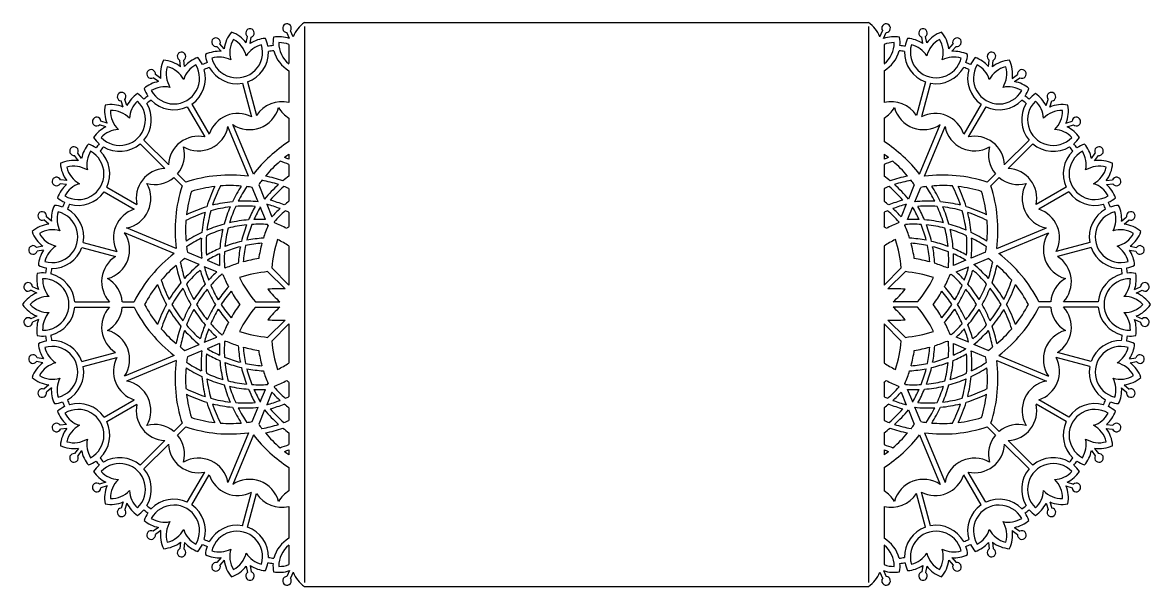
# Model space of a CAD drawing. Extents: x 41 to 331, y 42 to 187.
import ezdxf

# ---------------------------------------------------------------- set-up
doc = ezdxf.new("R2010")
doc.units = 0
doc.layers.get('0').update_dxf_attribs({"linetype": 'CONTINUOUS'})

msp = doc.modelspace()

# ---------------------------------------------------------------- linework, layer by layer
for p, q in [((113.1, 187.2), (258.1, 187.2)), ((113.1, 186.16), (113.1, 43.23)), ((258.1, 186.16), (258.1, 43.23)), ((98.13, 181.97), (98.41, 183.61)), ((99.12, 181.8), (99.4, 183.45)), ((109.22, 183.13), (108.53, 184.65)), ((110.14, 183.55), (109.45, 185.07)), ((261.05, 183.55), (261.74, 185.07)), ((261.97, 183.13), (262.66, 184.65)), ((272.07, 181.8), (271.79, 183.45)), ((273.06, 181.97), (272.78, 183.61)), ((91.64, 179.8), (90.58, 181.08)), ((92.42, 180.44), (91.36, 181.73)), ((109.1, 181.57), (109.1, 176.63)), ((262.1, 181.57), (262.1, 176.63)), ((278.77, 180.44), (279.83, 181.73)), ((279.55, 179.8), (280.61, 181.08)), ((81.23, 175.81), (81.07, 177.46)), ((82.23, 175.9), (82.08, 177.56)), ((288.96, 175.9), (289.11, 177.56)), ((289.96, 175.81), (290.12, 177.46)), ((109.1, 174.82), (109.1, 166.64)), ((262.1, 174.82), (262.1, 166.64)), ((75.52, 172.03), (74.17, 172.99)), ((76.11, 172.85), (74.75, 173.82)), ((97.15, 171.6), (99.46, 162.99)), ((98.45, 171.95), (100.76, 163.34)), ((272.74, 171.95), (270.43, 163.34)), ((274.04, 171.6), (271.73, 162.99)), ((295.08, 172.85), (296.44, 173.82)), ((295.67, 172.03), (297.02, 172.99)), ((66.5, 165.47), (65.92, 167.04)), ((67.44, 165.83), (66.86, 167.39)), ((82.96, 165.54), (87.42, 157.81)), ((84.13, 166.21), (88.59, 158.49)), ((287.06, 166.21), (282.6, 158.49)), ((288.23, 165.54), (283.77, 157.81)), ((303.75, 165.83), (304.33, 167.39)), ((304.69, 165.47), (305.27, 167.04)), ((109.1, 162.63), (109.1, 156.61)), ((262.1, 162.63), (262.1, 156.61)), ((61.97, 160.35), (60.4, 160.93)), ((62.32, 161.3), (60.76, 161.88)), ((98.7, 147.69), (93.41, 160.45)), ((99.95, 148.21), (94.66, 160.97)), ((271.24, 148.21), (276.53, 160.97)), ((272.49, 147.69), (277.78, 160.45)), ((308.87, 161.3), (310.43, 161.88)), ((309.22, 160.35), (310.79, 160.93)), ((71.79, 156.96), (78.09, 150.66)), ((299.4, 156.96), (293.1, 150.66)), ((70.83, 156.01), (77.14, 149.7)), ((300.36, 156.01), (294.05, 149.7)), ((54.94, 151.68), (53.98, 153.04)), ((55.77, 152.27), (54.8, 153.63)), ((109.1, 153.33), (109.1, 152.06)), ((262.1, 153.33), (262.1, 152.06)), ((315.42, 152.27), (316.39, 153.63)), ((316.25, 151.68), (317.21, 153.04)), ((80.45, 148.3), (82.59, 146.16)), ((109.1, 150.71), (109.1, 147.71)), ((262.1, 150.71), (262.1, 147.71)), ((290.74, 148.3), (288.6, 146.16)), ((51.89, 145.56), (50.23, 145.72)), ((51.99, 146.57), (50.33, 146.72)), ((79.49, 147.35), (81.64, 145.2)), ((101.31, 145.51), (102.84, 141.82)), ((269.88, 145.51), (268.36, 141.82)), ((291.7, 147.35), (289.55, 145.2)), ((319.2, 146.57), (320.86, 146.72)), ((319.3, 145.56), (320.96, 145.72)), ((61.58, 143.66), (69.3, 139.2)), ((62.26, 144.83), (69.98, 140.37)), ((101.17, 141.13), (99.64, 144.82)), ((109.1, 144.51), (109.1, 141.26)), ((262.1, 144.51), (262.1, 141.26)), ((270.02, 141.13), (271.55, 144.82)), ((308.93, 144.83), (301.21, 140.37)), ((309.61, 143.66), (301.89, 139.2)), ((103.06, 136.56), (101.73, 139.77)), ((103.4, 140.46), (104.73, 137.25)), ((267.79, 140.46), (266.46, 137.25)), ((268.13, 136.56), (269.46, 139.77)), ((47.35, 135.37), (46.07, 136.44)), ((48, 136.15), (46.71, 137.21)), ((109.1, 138.38), (109.1, 134.74)), ((262.1, 138.38), (262.1, 134.74)), ((323.19, 136.15), (324.48, 137.21)), ((323.84, 135.37), (325.12, 136.44)), ((80.1, 129.1), (67.34, 134.38)), ((103.71, 135.01), (103.6, 135.27)), ((105.26, 135.96), (105.37, 135.7)), ((265.93, 135.96), (265.82, 135.7)), ((267.48, 135.01), (267.59, 135.27)), ((291.09, 129.1), (303.85, 134.38)), ((56.19, 130.65), (64.81, 128.34)), ((79.58, 127.85), (66.82, 133.13)), ((291.61, 127.85), (304.37, 133.13)), ((315, 130.65), (306.39, 128.34)), ((45.82, 129.66), (44.18, 129.39)), ((45.99, 128.67), (44.35, 128.39)), ((55.84, 129.34), (64.46, 127.03)), ((82.97, 128.15), (86.66, 126.62)), ((109.1, 129.75), (109.1, 119.65)), ((262.1, 129.75), (262.1, 119.65)), ((288.22, 128.15), (284.53, 126.62)), ((315.35, 129.34), (306.74, 127.03)), ((325.2, 128.67), (326.84, 128.39)), ((325.37, 129.66), (327.01, 129.39)), ((85.97, 124.96), (82.28, 126.49)), ((88.02, 126.06), (91.23, 124.73)), ((283.17, 126.06), (279.96, 124.73)), ((285.22, 124.96), (288.91, 126.49)), ((90.54, 123.07), (87.33, 124.39)), ((92.09, 122.42), (91.83, 122.53)), ((92.52, 124.2), (92.78, 124.09)), ((103.7, 123.14), (108.15, 118.69)), ((104.65, 124.1), (109.1, 119.65)), ((266.54, 124.1), (262.1, 119.65)), ((267.49, 123.14), (263.04, 118.69)), ((278.67, 124.2), (278.41, 124.09)), ((279.1, 122.42), (279.36, 122.53)), ((280.65, 123.07), (283.86, 124.39)), ((44.66, 118.57), (43.15, 119.27)), ((326.53, 118.57), (328.04, 119.27)), ((44.24, 117.65), (42.73, 118.35)), ((326.95, 117.65), (328.46, 118.35)), ((54, 115.37), (62.92, 115.37)), ((54, 114.02), (62.92, 114.02)), ((66.25, 115.37), (69.28, 115.37)), ((66.25, 114.02), (69.28, 114.02)), ((100.48, 115.37), (106.78, 115.37)), ((100.48, 114.02), (106.78, 114.02)), ((270.71, 115.37), (264.41, 115.37)), ((270.71, 114.02), (264.41, 114.02)), ((304.94, 115.37), (301.91, 115.37)), ((304.94, 114.02), (301.91, 114.02)), ((317.19, 115.37), (308.27, 115.37)), ((317.19, 114.02), (308.27, 114.02)), ((44.24, 111.74), (42.73, 111.05)), ((44.66, 110.83), (43.15, 110.13)), ((103.7, 106.26), (108.15, 110.71)), ((267.49, 106.26), (263.04, 110.71)), ((326.53, 110.83), (328.04, 110.13)), ((326.95, 111.74), (328.46, 111.05)), ((104.65, 105.3), (109.1, 109.74)), ((109.1, 109.74), (109.1, 99.65)), ((262.1, 109.74), (262.1, 99.65)), ((266.54, 105.3), (262.1, 109.74)), ((82.28, 102.91), (85.97, 104.44)), ((87.33, 105), (90.54, 106.33)), ((91.23, 104.67), (88.02, 103.34)), ((91.83, 106.87), (92.09, 106.97)), ((92.78, 105.31), (92.52, 105.2)), ((278.41, 105.31), (278.67, 105.2)), ((279.36, 106.87), (279.1, 106.97)), ((279.96, 104.67), (283.17, 103.34)), ((283.86, 105), (280.65, 106.33)), ((288.91, 102.91), (285.22, 104.44)), ((55.84, 100.06), (64.46, 102.37)), ((79.58, 101.55), (66.82, 96.26)), ((86.66, 102.77), (82.97, 101.25)), ((284.53, 102.77), (288.22, 101.25)), ((291.61, 101.55), (304.37, 96.26)), ((315.35, 100.06), (306.74, 102.37)), ((45.82, 99.73), (44.18, 100.01)), ((45.99, 100.73), (44.35, 101.01)), ((56.19, 98.75), (64.81, 101.06)), ((80.1, 100.3), (67.34, 95.01)), ((291.09, 100.3), (303.85, 95.01)), ((315, 98.75), (306.39, 101.06)), ((325.2, 100.73), (326.84, 101.01)), ((325.37, 99.73), (327.01, 100.01)), ((47.35, 94.02), (46.07, 92.96)), ((48, 93.25), (46.71, 92.18)), ((101.73, 89.63), (103.06, 92.83)), ((103.6, 94.12), (103.71, 94.39)), ((105.37, 93.7), (105.26, 93.43)), ((109.1, 94.66), (109.1, 91.02)), ((262.1, 94.66), (262.1, 91.02)), ((265.82, 93.7), (265.93, 93.43)), ((267.59, 94.12), (267.48, 94.39)), ((269.46, 89.63), (268.13, 92.83)), ((323.19, 93.25), (324.48, 92.18)), ((323.84, 94.02), (325.12, 92.96)), ((61.58, 85.74), (69.3, 90.2)), ((104.73, 92.14), (103.4, 88.94)), ((266.46, 92.14), (267.79, 88.94)), ((309.61, 85.74), (301.89, 90.2)), ((62.26, 84.57), (69.98, 89.03)), ((99.64, 84.58), (101.17, 88.26)), ((102.84, 87.57), (101.31, 83.89)), ((109.1, 88.13), (109.1, 84.89)), ((262.1, 88.13), (262.1, 84.89)), ((268.36, 87.57), (269.88, 83.89)), ((271.55, 84.58), (270.02, 88.26)), ((308.93, 84.57), (301.21, 89.03)), ((79.49, 82.05), (81.64, 84.2)), ((291.7, 82.05), (289.55, 84.2)), ((51.89, 83.84), (50.23, 83.68)), ((51.99, 82.83), (50.33, 82.67)), ((80.45, 81.09), (82.59, 83.24)), ((98.7, 81.71), (93.41, 68.94)), ((109.1, 81.69), (109.1, 78.69)), ((262.1, 81.69), (262.1, 78.69)), ((272.49, 81.71), (277.78, 68.94)), ((290.74, 81.09), (288.6, 83.24)), ((319.2, 82.83), (320.86, 82.67)), ((319.3, 83.84), (320.96, 83.68)), ((70.83, 73.39), (77.14, 79.7)), ((71.79, 72.43), (78.09, 78.74)), ((99.95, 81.19), (94.66, 68.43)), ((271.24, 81.19), (276.53, 68.43)), ((299.4, 72.43), (293.1, 78.74)), ((300.36, 73.39), (294.05, 79.7)), ((54.94, 77.71), (53.98, 76.35)), ((55.77, 77.13), (54.8, 75.77)), ((109.1, 77.34), (109.1, 76.06)), ((262.1, 77.34), (262.1, 76.06)), ((315.42, 77.13), (316.39, 75.77)), ((316.25, 77.71), (317.21, 76.35)), ((109.1, 72.79), (109.1, 66.77)), ((262.1, 72.79), (262.1, 66.77)), ((82.96, 63.86), (87.42, 71.58)), ((84.13, 63.18), (88.59, 70.91)), ((287.06, 63.18), (282.6, 70.91)), ((288.23, 63.86), (283.77, 71.58)), ((61.97, 69.05), (60.4, 68.47)), ((62.32, 68.1), (60.76, 67.52)), ((308.87, 68.1), (310.43, 67.52)), ((309.22, 69.05), (310.79, 68.47)), ((66.5, 63.92), (65.92, 62.36)), ((97.15, 57.79), (99.46, 66.41)), ((98.45, 57.44), (100.76, 66.06)), ((272.74, 57.44), (270.43, 66.06)), ((274.04, 57.79), (271.73, 66.41)), ((304.69, 63.92), (305.27, 62.36)), ((67.44, 63.57), (66.86, 62.01)), ((109.1, 62.76), (109.1, 54.58)), ((262.1, 62.76), (262.1, 54.58)), ((303.75, 63.57), (304.33, 62.01)), ((75.52, 57.37), (74.17, 56.4)), ((76.11, 56.55), (74.75, 55.58)), ((295.08, 56.55), (296.44, 55.58)), ((295.67, 57.37), (297.02, 56.4)), ((81.23, 53.59), (81.07, 51.93)), ((82.23, 53.5), (82.08, 51.84)), ((109.1, 52.77), (109.1, 47.83)), ((262.1, 52.77), (262.1, 47.83)), ((288.96, 53.5), (289.11, 51.84)), ((289.96, 53.59), (290.12, 51.93)), ((91.64, 49.6), (90.58, 48.32)), ((279.55, 49.6), (280.61, 48.32)), ((92.42, 48.96), (91.36, 47.67)), ((98.13, 47.43), (98.41, 45.78)), ((99.12, 47.59), (99.4, 45.95)), ((272.07, 47.59), (271.79, 45.95)), ((273.06, 47.43), (272.78, 45.78)), ((278.77, 48.96), (279.83, 47.67)), ((109.22, 46.26), (108.53, 44.75)), ((110.14, 45.84), (109.45, 44.33)), ((261.05, 45.84), (261.74, 44.33)), ((261.97, 46.26), (262.66, 44.75)), ((113.1, 42.2), (258.1, 42.2))]:
    msp.add_line(p, q)
for centre, radius, start, end in [((99.07, 184.5), 1.11, 287.4133, 233.3296), ((108.58, 185.76), 1.11, 321.6704, 267.5867), ((117.66, 180.48), 8.12, 124.1796, 157.7733), ((253.53, 180.48), 8.12, 22.2267, 55.8204), ((262.62, 185.76), 1.11, 272.4133, 218.3296), ((272.12, 184.5), 1.11, 306.6704, 252.5867), ((90.34, 182.16), 1.11, 336.6704, 282.5867), ((100.48, 179.42), 8.12, 139.1796, 172.7733), ((100.48, 179.42), 6.61, 148.6749, 196.1212), ((91.66, 177.06), 8.12, 37.2267, 70.8204), ((91.66, 177.06), 6.61, 13.8789, 61.325), ((103.61, 175.03), 8.12, 94.1796, 123.5162), ((95.71, 179.59), 8.12, 10.6508, 25.8204), ((113.1, 181.88), 8.12, 169.1796, 184.3492), ((106.64, 175.43), 8.12, 71.4838, 100.8204), ((264.55, 175.43), 8.12, 79.1796, 108.5162), ((258.1, 181.88), 8.12, 355.6508, 10.8204), ((275.48, 179.59), 8.12, 154.1796, 169.3492), ((267.58, 175.03), 8.12, 56.4838, 85.8204), ((279.53, 177.06), 8.12, 109.1796, 142.7733), ((279.53, 177.06), 6.61, 118.675, 166.1211), ((270.71, 179.42), 6.61, 343.8788, 31.3251), ((270.71, 179.42), 8.12, 7.2267, 40.8204), ((280.85, 182.16), 1.11, 257.4133, 203.3296), ((91.14, 171.69), 8.12, 86.4838, 115.8204), ((95.71, 179.59), 6.61, 193.675, 16.325), ((103.61, 175.03), 6.61, 103.6749, 146.864), ((113.1, 114.7), 67.06, 96.9344, 98.0656), ((113.1, 114.7), 65.71, 96.8892, 98.1108), ((113.1, 181.88), 8.12, 193.9072, 240.4865), ((106.64, 175.43), 6.61, 68.2193, 91.3251), ((113.1, 181.88), 6.61, 178.675, 232.7314), ((264.55, 175.43), 6.61, 88.6749, 111.7807), ((258.1, 181.88), 6.61, 307.2686, 1.325), ((258.1, 181.88), 8.12, 299.5135, 346.0928), ((258.1, 114.7), 65.71, 81.8892, 83.1108), ((258.1, 114.7), 67.06, 81.9344, 83.0656), ((275.48, 179.59), 6.61, 163.675, 346.325), ((267.58, 175.03), 6.61, 33.136, 76.3251), ((280.05, 171.69), 8.12, 64.1796, 93.5162), ((84.15, 173.95), 8.12, 154.1796, 187.7733), ((76.25, 169.39), 8.12, 52.2267, 85.8204), ((81.48, 178.5), 1.11, 302.4133, 248.3296), ((88.31, 170.52), 8.12, 109.1796, 138.5162), ((79.5, 172.88), 8.12, 25.6508, 40.8204), ((113.1, 114.7), 67.06, 111.9344, 113.0656), ((95.71, 179.59), 8.12, 184.1796, 199.3492), ((91.14, 171.69), 6.61, 63.1359, 106.3251), ((95.71, 179.59), 8.12, 289.7754, 1.0928), ((275.48, 179.59), 8.12, 178.9072, 250.2246), ((280.05, 171.69), 6.61, 73.6749, 116.8641), ((275.48, 179.59), 8.12, 340.6508, 355.8204), ((258.1, 114.7), 67.06, 66.9344, 68.0656), ((291.69, 172.88), 8.12, 139.1796, 154.3492), ((282.88, 170.52), 8.12, 41.4838, 70.8204), ((289.71, 178.5), 1.11, 291.6704, 237.5867), ((294.94, 169.39), 8.12, 94.1796, 127.7733), ((287.04, 173.95), 8.12, 352.2267, 25.8204), ((73.65, 173.98), 1.11, 351.6704, 297.5867), ((79.5, 172.88), 6.61, 208.675, 31.325), ((84.15, 173.95), 6.61, 163.6749, 211.1212), ((76.25, 169.39), 6.61, 28.8789, 76.325), ((88.31, 170.52), 6.61, 118.6749, 161.864), ((79.5, 172.88), 8.12, 304.7754, 16.0928), ((113.1, 114.7), 65.71, 111.8892, 113.1108), ((95.71, 179.59), 8.12, 208.9072, 280.2246), ((275.48, 179.59), 8.12, 259.7754, 331.0928), ((258.1, 114.7), 65.71, 66.8892, 68.1108), ((291.69, 172.88), 8.12, 163.9072, 235.2246), ((291.69, 172.88), 6.61, 148.675, 331.325), ((282.88, 170.52), 6.61, 18.136, 61.3251), ((294.94, 169.39), 6.61, 103.675, 151.1211), ((287.04, 173.95), 6.61, 328.8788, 16.3251), ((297.54, 173.98), 1.11, 242.4133, 188.3296), ((77.14, 164.07), 8.12, 101.4838, 130.8204), ((294.05, 164.07), 8.12, 49.1796, 78.5162), ((66.05, 168.14), 1.11, 317.4133, 263.3296), ((74.71, 162.21), 8.12, 124.1796, 153.5162), ((65.59, 162.21), 8.12, 40.6508, 55.8204), ((113.1, 114.7), 67.06, 126.9344, 128.0656), ((79.5, 172.88), 8.12, 199.1796, 214.3492), ((77.14, 164.07), 6.61, 78.1359, 121.3251), ((294.05, 164.07), 6.61, 58.6749, 101.8641), ((291.69, 172.88), 8.12, 325.6508, 340.8204), ((258.1, 114.7), 67.06, 51.9344, 53.0656), ((305.6, 162.21), 8.12, 124.1796, 139.3492), ((296.48, 162.21), 8.12, 26.4838, 55.8204), ((305.14, 168.14), 1.11, 276.6704, 222.5867), ((65.59, 162.21), 6.61, 223.675, 46.325), ((69.81, 164.44), 8.12, 169.1796, 202.7733), ((63.35, 157.99), 8.12, 67.2267, 100.8204), ((74.71, 162.21), 6.61, 133.6749, 176.864), ((65.59, 162.21), 8.12, 319.7754, 31.0928), ((113.1, 114.7), 65.71, 126.8892, 128.1108), ((79.5, 172.88), 8.12, 223.9072, 295.2246), ((98.97, 167.4), 7.74, 236.1428, 344.3986), ((107.24, 159.14), 7.72, 76.1329, 147.0737), ((113.1, 169.26), 7.74, 210.6014, 238.8943), ((263.95, 159.14), 7.72, 32.9263, 103.8671), ((258.1, 169.26), 7.74, 301.1057, 329.3986), ((272.22, 167.4), 7.74, 195.6014, 303.8572), ((291.69, 172.88), 8.12, 244.7754, 316.0928), ((305.6, 162.21), 8.12, 148.9072, 220.2246), ((258.1, 114.7), 65.71, 51.8892, 53.1108), ((305.6, 162.21), 6.61, 133.675, 316.325), ((296.48, 162.21), 6.61, 3.136, 46.3251), ((307.84, 157.99), 8.12, 79.1796, 112.7733), ((301.39, 164.44), 8.12, 337.2267, 10.8204), ((59.65, 161.75), 1.11, 6.6704, 312.5867), ((69.81, 164.44), 6.61, 178.6749, 226.1212), ((63.35, 157.99), 6.61, 43.8789, 91.325), ((95.94, 156.11), 7.72, 62.9263, 162.0737), ((275.25, 156.11), 7.72, 17.9263, 117.0737), ((307.84, 157.99), 6.61, 88.675, 136.1211), ((301.39, 164.44), 6.61, 313.8788, 1.3251), ((311.54, 161.75), 1.11, 227.4133, 173.3296), ((65.59, 153.08), 8.12, 116.4838, 145.8204), ((65.59, 153.08), 6.61, 93.1359, 136.3251), ((85.81, 161.95), 7.74, 240.6014, 348.8572), ((285.38, 161.95), 7.74, 191.1428, 299.3986), ((305.6, 153.08), 6.61, 43.6749, 86.8641), ((305.6, 153.08), 8.12, 34.1796, 63.5162), ((65.59, 162.21), 8.12, 214.1796, 229.3492), ((85.81, 150.26), 7.72, 77.9263, 177.0737), ((128.98, 125.76), 36.7, 122.8085, 142.2926), ((242.21, 125.76), 36.7, 37.7074, 57.1915), ((285.38, 150.26), 7.72, 2.9263, 102.0737), ((305.6, 162.21), 8.12, 310.6508, 325.8204), ((54.91, 148.29), 6.61, 238.675, 61.325), ((53.82, 154.14), 1.11, 332.4133, 278.3296), ((63.72, 150.65), 8.12, 139.1796, 168.5162), ((63.72, 150.65), 6.61, 148.6749, 191.864), ((54.91, 148.29), 8.12, 55.6508, 70.8204), ((113.1, 114.7), 67.06, 141.9344, 143.0656), ((113.1, 114.7), 65.71, 141.8892, 143.1108), ((54.91, 148.29), 8.12, 334.7754, 46.0928), ((65.59, 162.21), 8.12, 238.9072, 310.2246), ((74.51, 153.28), 7.74, 320.0085, 14.3986), ((296.68, 153.28), 7.74, 165.6014, 219.9915), ((305.6, 162.21), 8.12, 229.7754, 301.0928), ((316.28, 148.29), 8.12, 133.9072, 205.2246), ((316.28, 148.29), 6.61, 118.675, 301.325), ((258.1, 114.7), 65.71, 36.8892, 38.1108), ((258.1, 114.7), 67.06, 36.9344, 38.0656), ((316.28, 148.29), 8.12, 109.1796, 124.3492), ((307.47, 150.65), 6.61, 348.136, 31.3251), ((307.47, 150.65), 8.12, 11.4838, 40.8204), ((317.37, 154.14), 1.11, 261.6704, 207.5867), ((53.84, 143.64), 8.12, 82.2267, 115.8204), ((58.41, 151.54), 8.12, 184.1796, 217.7733), ((128.98, 125.76), 33.99, 130.7189, 139.7274), ((96.69, 119.74), 33.36, 68.177, 72.3592), ((128.98, 125.76), 33.99, 125.7982, 128.2047), ((96.69, 119.74), 34.62, 69.0107, 71.0185), ((242.21, 125.76), 33.99, 51.7953, 54.2018), ((274.5, 119.74), 34.62, 108.9815, 110.9893), ((274.5, 119.74), 33.36, 107.6408, 111.823), ((242.21, 125.76), 33.99, 40.2726, 49.2811), ((317.35, 143.64), 8.12, 64.1796, 97.7733), ((312.78, 151.54), 8.12, 322.2267, 355.8204), ((53.84, 143.64), 6.61, 58.8789, 106.325), ((58.41, 151.54), 6.61, 193.6749, 241.1212), ((77.53, 141.99), 7.72, 92.9263, 192.0737), ((94.04, 111.29), 36.7, 82.7074, 108.1761), ((277.15, 111.29), 36.7, 71.8239, 97.2926), ((293.66, 141.99), 7.72, 347.9263, 87.0737), ((317.35, 143.64), 6.61, 73.675, 121.1211), ((312.78, 151.54), 6.61, 298.8788, 346.3251), ((49.3, 146.31), 1.11, 21.6704, 327.5867), ((57.27, 139.48), 8.12, 131.4838, 160.8204), ((57.27, 139.48), 6.61, 108.1359, 151.3251), ((65.84, 141.98), 7.74, 281.1428, 29.3986), ((74.51, 153.28), 7.74, 255.6014, 309.9915), ((116.5, 133.75), 36.7, 161.8239, 187.2926), ((94.04, 111.29), 33.99, 96.7953, 107.1435), ((121.13, 129.86), 34.62, 153.9815, 163.2762), ((121.13, 129.86), 33.36, 152.6408, 161.9008), ((94.04, 111.29), 33.99, 85.2726, 94.2811), ((125.82, 126.22), 34.62, 146.8258, 154.5148), ((125.82, 126.22), 33.36, 145.7042, 153.2628), ((94.04, 111.29), 33.99, 80.5111, 82.8681), ((128.98, 125.76), 33.99, 142.1319, 144.4889), ((95.95, 113.85), 33.36, 71.7372, 79.2958), ((129.5, 119.74), 34.62, 131.8386, 140.3592), ((95.95, 113.85), 34.62, 70.4852, 78.1742), ((129.5, 119.74), 33.36, 130.6474, 139.1925), ((129.5, 119.74), 34.62, 126.1039, 129.4155), ((95.95, 113.85), 33.36, 66.7901, 69.2533), ((241.69, 119.74), 34.62, 50.5845, 53.8961), ((275.24, 113.85), 33.36, 110.7467, 113.2099), ((241.69, 119.74), 33.36, 40.8075, 49.3526), ((275.24, 113.85), 34.62, 101.8258, 109.5148), ((275.24, 113.85), 33.36, 100.7042, 108.2628), ((241.69, 119.74), 34.62, 39.6408, 48.1614), ((242.21, 125.76), 33.99, 35.5111, 37.8681), ((277.15, 111.29), 33.99, 97.1319, 99.4889), ((245.37, 126.22), 33.36, 26.7372, 34.2958), ((277.15, 111.29), 33.99, 85.7189, 94.7274), ((245.37, 126.22), 34.62, 25.4852, 33.1742), ((250.06, 129.86), 33.36, 18.0992, 27.3592), ((250.06, 129.86), 34.62, 16.7238, 26.0185), ((277.15, 111.29), 33.99, 72.8565, 83.2047), ((254.69, 133.75), 36.7, 352.7074, 18.1761), ((296.68, 153.28), 7.74, 230.0085, 284.3986), ((305.35, 141.98), 7.74, 150.6014, 258.8572), ((313.92, 139.48), 6.61, 28.6749, 71.8641), ((313.92, 139.48), 8.12, 19.1796, 48.5162), ((321.89, 146.31), 1.11, 212.4133, 158.3296), ((54.91, 148.29), 8.12, 229.1796, 244.3492), ((54.91, 148.29), 8.12, 253.9072, 325.2246), ((116.5, 133.75), 33.99, 162.8565, 173.2047), ((254.69, 133.75), 33.99, 6.7953, 17.1435), ((316.28, 148.29), 8.12, 214.7754, 286.0928), ((316.28, 148.29), 8.12, 295.6508, 310.8204), ((56.1, 136.65), 8.12, 154.1796, 183.5162), ((48.2, 132.09), 8.12, 70.6508, 85.8204), ((113.1, 114.7), 67.06, 156.9344, 158.0656), ((113.1, 114.7), 65.71, 156.8892, 158.1108), ((71.68, 131.85), 7.72, 107.9263, 207.0737), ((97.94, 106.66), 34.62, 106.7238, 116.0185), ((97.94, 106.66), 33.36, 96.8365, 105.5516), ((97.94, 106.66), 34.62, 95.5845, 104.2371), ((125.82, 126.22), 34.62, 156.9379, 164.6874), ((125.82, 126.22), 33.36, 155.7467, 163.4578), ((97.94, 106.66), 33.36, 85.8075, 94.3526), ((97.94, 106.66), 34.62, 84.6408, 93.1614), ((130.59, 123.02), 34.62, 150.7634, 157.1375), ((130.59, 123.02), 33.36, 149.8676, 156.0532), ((94.84, 108.22), 33.36, 68.9468, 75.1324), ((94.84, 108.22), 34.62, 67.8625, 74.2366), ((130.24, 113.85), 34.62, 132.5624, 137.4706), ((130.24, 113.85), 34.62, 127.6471, 130.2185), ((240.95, 113.85), 34.62, 49.7815, 52.3529), ((276.35, 108.22), 34.62, 105.7634, 112.1375), ((276.35, 108.22), 33.36, 104.8676, 111.0532), ((240.95, 113.85), 34.62, 42.5294, 47.4376), ((240.6, 123.02), 33.36, 23.9468, 30.1324), ((273.25, 106.66), 34.62, 86.8386, 95.3592), ((273.25, 106.66), 33.36, 85.6474, 94.1925), ((240.6, 123.02), 34.62, 22.8625, 29.2366), ((245.37, 126.22), 33.36, 16.5422, 24.2533), ((273.25, 106.66), 34.62, 75.7629, 84.4155), ((245.37, 126.22), 34.62, 15.3126, 23.0621), ((273.25, 106.66), 33.36, 74.4484, 83.1635), ((273.25, 106.66), 34.62, 63.9815, 73.2762), ((299.51, 131.85), 7.72, 332.9263, 72.0737), ((258.1, 114.7), 65.71, 21.8892, 23.1108), ((258.1, 114.7), 67.06, 21.9344, 23.0656), ((322.99, 132.09), 8.12, 94.1796, 109.3492), ((315.09, 136.65), 8.12, 356.4838, 25.8204), ((45.63, 137.46), 1.11, 347.4133, 293.3296), ((48.2, 132.09), 6.61, 253.675, 76.325), ((56.1, 136.65), 6.61, 163.6749, 206.864), ((48.2, 132.09), 8.12, 349.7754, 61.0928), ((97.94, 106.66), 33.36, 108.0992, 117.3592), ((121.13, 129.86), 34.62, 165.7629, 174.4155), ((121.13, 129.86), 33.36, 164.4484, 173.1635), ((101.57, 101.97), 34.62, 94.7815, 102.9006), ((101.57, 101.97), 34.62, 87.5294, 92.4376), ((130.24, 113.85), 33.36, 131.5391, 138.4839), ((94.84, 108.22), 33.36, 64.703, 66.5419), ((276.35, 108.22), 33.36, 113.4581, 115.297), ((240.95, 113.85), 33.36, 41.5161, 48.4609), ((269.62, 101.97), 34.62, 87.5624, 92.4706), ((269.62, 101.97), 34.62, 77.0994, 85.2185), ((250.06, 129.86), 33.36, 6.8365, 15.5516), ((250.06, 129.86), 34.62, 5.5845, 14.2371), ((273.25, 106.66), 33.36, 62.6408, 71.9008), ((322.99, 132.09), 8.12, 118.9072, 190.2246), ((322.99, 132.09), 6.61, 103.675, 286.325), ((315.09, 136.65), 6.61, 333.136, 16.3251), ((325.56, 137.46), 1.11, 246.6704, 192.5867), ((48.37, 127.32), 8.12, 97.2267, 130.8204), ((50.73, 136.13), 8.12, 199.1796, 232.7733), ((48.37, 127.32), 6.61, 73.8789, 121.325), ((116.5, 133.75), 33.99, 175.7189, 184.7274), ((101.57, 101.97), 33.36, 106.5422, 114.2533), ((101.57, 101.97), 34.62, 105.3126, 113.0621), ((125.82, 126.22), 34.62, 167.0994, 175.2185), ((125.82, 126.22), 33.36, 165.9306, 174.1342), ((101.57, 101.97), 33.36, 95.8658, 104.0694), ((130.59, 123.02), 34.62, 159.4813, 166.821), ((130.59, 123.02), 33.36, 158.4581, 165.7969), ((101.57, 101.97), 33.36, 86.5161, 93.4609), ((135.56, 121.44), 34.62, 156.9199, 162.6611), ((92.45, 103.58), 34.62, 62.3389, 68.0801), ((131.35, 108.22), 34.62, 130.0006, 131.2548), ((239.84, 108.22), 34.62, 48.7452, 49.9994), ((278.74, 103.58), 34.62, 111.9199, 117.6611), ((235.63, 121.44), 34.62, 17.3389, 23.0801), ((269.62, 101.97), 33.36, 86.5391, 93.4839), ((240.6, 123.02), 33.36, 14.2031, 21.5419), ((269.62, 101.97), 33.36, 75.9306, 84.1342), ((240.6, 123.02), 34.62, 13.179, 20.5187), ((245.37, 126.22), 33.36, 5.8658, 14.0694), ((269.62, 101.97), 34.62, 66.9379, 74.6874), ((269.62, 101.97), 33.36, 65.7467, 73.4578), ((245.37, 126.22), 34.62, 4.7815, 12.9006), ((254.69, 133.75), 33.99, 355.2726, 4.2811), ((322.82, 127.32), 6.61, 58.675, 106.1211), ((322.82, 127.32), 8.12, 49.1796, 82.7733), ((320.46, 136.13), 8.12, 307.2267, 340.8204), ((50.73, 136.13), 6.61, 208.6749, 256.1212), ((60.39, 128.82), 7.74, 285.6014, 33.8572), ((101.57, 101.97), 34.62, 115.4852, 123.1742), ((101.57, 101.97), 33.36, 116.7372, 124.2958), ((121.13, 129.86), 34.62, 176.8386, 185.3592), ((121.13, 129.86), 33.36, 175.6474, 184.1925), ((104.77, 97.21), 34.62, 103.179, 110.5187), ((104.77, 97.21), 34.62, 93.7452, 100.8614), ((135.56, 121.44), 31.02, 161.2816, 175.0836), ((92.45, 103.58), 31.02, 57.5379, 63.7184), ((278.74, 103.58), 31.02, 116.2816, 122.4621), ((235.63, 121.44), 31.02, 4.9164, 18.7184), ((266.42, 97.21), 34.62, 79.1386, 86.2548), ((266.42, 97.21), 34.62, 69.4813, 76.821), ((250.06, 129.86), 33.36, 355.8075, 4.3526), ((269.62, 101.97), 34.62, 56.8258, 64.5148), ((250.06, 129.86), 34.62, 354.6408, 3.1614), ((269.62, 101.97), 33.36, 55.7042, 63.2628), ((310.8, 128.82), 7.74, 146.1428, 254.3986), ((320.46, 136.13), 6.61, 283.8788, 331.3251), ((43.29, 128.72), 1.11, 36.6704, 342.5867), ((52.76, 124.19), 8.12, 146.4838, 175.8204), ((52.76, 124.19), 6.61, 123.1359, 166.3251), ((48.2, 132.09), 8.12, 268.9072, 340.2246), ((102.03, 98.82), 36.7, 127.7074, 153.1761), ((116.5, 133.75), 33.99, 187.1319, 189.4889), ((104.77, 97.21), 34.62, 112.8625, 119.2366), ((104.77, 97.21), 33.36, 113.9468, 120.1324), ((125.82, 126.22), 34.62, 177.5624, 182.4706), ((125.82, 126.22), 33.36, 176.5391, 183.4839), ((104.77, 97.21), 33.36, 104.2031, 111.5419), ((130.59, 123.02), 34.62, 169.1386, 176.2548), ((130.59, 123.02), 33.36, 168.1758, 175.4653), ((104.77, 97.21), 33.36, 94.5347, 101.8242), ((135.56, 121.44), 34.62, 164.8884, 171.6112), ((235.63, 121.44), 34.62, 8.3888, 15.1116), ((266.42, 97.21), 33.36, 78.1758, 85.4653), ((240.6, 123.02), 33.36, 4.5347, 11.8242), ((266.42, 97.21), 33.36, 68.4581, 75.7969), ((240.6, 123.02), 34.62, 3.7452, 10.8614), ((245.37, 126.22), 33.36, 356.5161, 3.4609), ((266.42, 97.21), 34.62, 60.7634, 67.1375), ((245.37, 126.22), 34.62, 357.5294, 2.4376), ((266.42, 97.21), 33.36, 59.8676, 66.0532), ((254.69, 133.75), 33.99, 350.5111, 352.8681), ((269.16, 98.82), 36.7, 26.8239, 52.2926), ((322.99, 132.09), 8.12, 199.7754, 271.0928), ((318.43, 124.19), 6.61, 13.6749, 56.8641), ((318.43, 124.19), 8.12, 4.1796, 33.5162), ((327.9, 128.72), 1.11, 197.4133, 143.3296), ((48.2, 132.09), 8.12, 244.1796, 259.3492), ((68.65, 120.55), 7.72, 122.9263, 222.0737), ((102.03, 98.82), 33.99, 130.2726, 139.2811), ((113.94, 131.85), 34.62, 191.8258, 199.5148), ((102.03, 98.82), 33.99, 125.5111, 127.8681), ((113.94, 131.85), 33.36, 190.7042, 198.2628), ((108.06, 98.3), 34.62, 129.6408, 138.1614), ((106.36, 92.24), 34.62, 107.3389, 113.0801), ((106.36, 92.24), 34.62, 98.3888, 105.1116), ((264.83, 92.24), 34.62, 74.8884, 81.6112), ((264.83, 92.24), 34.62, 66.9199, 72.6611), ((263.13, 98.3), 34.62, 41.8386, 50.3592), ((269.16, 98.82), 33.99, 52.1319, 54.4889), ((257.25, 131.85), 33.36, 341.7372, 349.2958), ((257.25, 131.85), 34.62, 340.4852, 348.1742), ((269.16, 98.82), 33.99, 40.7189, 49.7274), ((302.54, 120.55), 7.72, 317.9263, 57.0737), ((322.99, 132.09), 8.12, 280.6508, 295.8204), ((52.36, 121.15), 8.12, 169.1796, 198.5162), ((45.91, 114.7), 8.12, 85.6508, 100.8204), ((113.1, 114.7), 67.06, 171.9344, 173.0656), ((113.1, 114.7), 65.71, 171.8892, 173.1108), ((45.91, 114.7), 8.12, 4.7754, 76.0928), ((108.06, 98.3), 33.36, 130.8075, 139.3526), ((119.58, 132.95), 34.62, 195.7634, 202.1375), ((119.58, 132.95), 33.36, 194.8676, 201.0532), ((113.94, 97.55), 34.62, 132.5294, 137.4376), ((113.94, 97.55), 33.36, 131.5161, 138.4609), ((124.21, 135.35), 34.62, 201.9199, 207.6611), ((106.36, 92.24), 31.02, 94.9164, 108.7184), ((264.83, 92.24), 31.02, 71.2816, 85.0836), ((246.98, 135.35), 34.62, 332.3389, 338.0801), ((257.25, 97.55), 33.36, 41.5391, 48.4839), ((257.25, 97.55), 34.62, 42.5624, 47.4706), ((251.61, 132.95), 33.36, 338.9468, 345.1324), ((251.61, 132.95), 34.62, 337.8625, 344.2366), ((263.13, 98.3), 33.36, 40.6474, 49.1925), ((325.28, 114.7), 8.12, 103.9072, 175.2246), ((258.1, 114.7), 65.71, 6.8892, 8.1108), ((258.1, 114.7), 67.06, 6.9344, 8.0656), ((325.28, 114.7), 8.12, 79.1796, 94.3492), ((318.83, 121.15), 8.12, 341.4838, 10.8204), ((42.04, 119.22), 1.11, 2.4133, 308.3296), ((52.36, 121.15), 6.61, 178.6749, 221.864), ((45.91, 114.7), 6.61, 268.675, 91.325), ((58.53, 114.7), 7.74, 5.0085, 59.3986), ((102.03, 98.82), 33.99, 141.7953, 152.1435), ((108.06, 131.1), 34.62, 198.9815, 208.2762), ((108.06, 131.1), 33.36, 197.6408, 206.9008), ((108.06, 98.3), 34.62, 140.5845, 149.2371), ((108.06, 98.3), 33.36, 141.8365, 150.5516), ((113.94, 131.85), 34.62, 201.9379, 209.6874), ((113.94, 131.85), 33.36, 200.7467, 208.4578), ((113.94, 97.55), 34.62, 139.7815, 147.9006), ((119.58, 132.95), 33.36, 203.4581, 210.7969), ((119.58, 96.44), 34.62, 138.7452, 145.8614), ((124.21, 135.35), 31.02, 206.2816, 220.0836), ((246.98, 135.35), 31.02, 319.9164, 333.7184), ((251.61, 96.44), 34.62, 34.1386, 41.2548), ((251.61, 132.95), 33.36, 329.2031, 336.5419), ((257.25, 97.55), 34.62, 32.0994, 40.2185), ((257.25, 131.85), 33.36, 331.5422, 339.2533), ((257.25, 131.85), 34.62, 330.3126, 338.0621), ((263.13, 98.3), 33.36, 29.4484, 38.1635), ((263.13, 98.3), 34.62, 30.7629, 39.4155), ((263.13, 131.1), 33.36, 333.0992, 342.3592), ((263.13, 131.1), 34.62, 331.7238, 341.0185), ((269.16, 98.82), 33.99, 27.8565, 38.2047), ((312.66, 114.7), 7.74, 120.6014, 174.9915), ((325.28, 114.7), 6.61, 88.675, 271.325), ((318.83, 121.15), 6.61, 318.136, 1.3251), ((329.15, 119.22), 1.11, 231.6704, 177.5867), ((47.31, 110.14), 8.12, 112.2267, 145.8204), ((47.31, 110.14), 6.61, 88.8789, 136.325), ((113.94, 97.55), 33.36, 140.8658, 149.0694), ((119.58, 132.95), 34.62, 204.4813, 211.821), ((119.58, 96.44), 33.36, 139.5347, 146.8242), ((124.21, 135.35), 34.62, 209.8884, 216.6112), ((106.36, 92.24), 26.51, 86.1181, 95.85), ((124.21, 135.35), 26.51, 219.15, 228.8819), ((264.83, 92.24), 26.51, 84.15, 93.8819), ((246.98, 135.35), 26.51, 311.1181, 320.85), ((246.98, 135.35), 34.62, 323.3888, 330.1116), ((251.61, 96.44), 33.36, 33.1758, 40.4653), ((251.61, 132.95), 34.62, 328.179, 335.5187), ((257.25, 97.55), 33.36, 30.9306, 39.1342), ((323.88, 110.14), 6.61, 43.675, 91.1211), ((323.88, 110.14), 8.12, 34.1796, 67.7733), ((47.31, 119.26), 8.12, 214.1796, 247.7733), ((47.31, 119.26), 6.61, 223.6749, 271.1212), ((45.91, 114.7), 8.12, 283.9072, 355.2246), ((68.65, 108.85), 7.72, 137.9263, 237.0737), ((58.53, 114.7), 7.74, 300.6014, 354.9915), ((102.03, 130.58), 36.7, 206.8239, 232.2926), ((102.03, 130.58), 33.99, 207.8565, 218.2047), ((108.06, 98.3), 34.62, 151.7238, 161.0185), ((108.06, 98.3), 33.36, 153.0992, 162.3592), ((108.06, 131.1), 34.62, 210.7629, 219.4155), ((108.06, 131.1), 33.36, 209.4484, 218.1635), ((113.94, 97.55), 34.62, 150.3126, 158.0621), ((113.94, 97.55), 33.36, 151.5422, 159.2533), ((113.94, 131.85), 34.62, 212.0994, 220.2185), ((113.94, 131.85), 33.36, 210.9306, 219.1342), ((119.58, 96.44), 34.62, 148.179, 155.5187), ((119.58, 96.44), 33.36, 149.2031, 156.5419), ((119.58, 132.95), 34.62, 214.1386, 221.2548), ((119.58, 132.95), 33.36, 213.1758, 220.4653), ((124.21, 94.05), 34.62, 143.3888, 150.1116), ((124.21, 94.05), 31.02, 139.9164, 153.7184), ((124.21, 94.05), 26.51, 131.1181, 140.85), ((246.98, 94.05), 26.51, 39.15, 48.8819), ((246.98, 94.05), 31.02, 26.2816, 40.0836), ((246.98, 94.05), 34.62, 29.8884, 36.6112), ((251.61, 132.95), 33.36, 319.5347, 326.8242), ((251.61, 132.95), 34.62, 318.7452, 325.8614), ((251.61, 96.44), 33.36, 23.4581, 30.7969), ((251.61, 96.44), 34.62, 24.4813, 31.821), ((257.25, 131.85), 33.36, 320.8658, 329.0694), ((257.25, 131.85), 34.62, 319.7815, 327.9006), ((257.25, 97.55), 33.36, 20.7467, 28.4578), ((257.25, 97.55), 34.62, 21.9379, 29.6874), ((263.13, 131.1), 33.36, 321.8365, 330.5516), ((263.13, 131.1), 34.62, 320.5845, 329.2371), ((269.16, 130.58), 36.7, 307.7074, 333.1761), ((263.13, 98.3), 33.36, 17.6408, 26.9008), ((263.13, 98.3), 34.62, 18.9815, 28.2762), ((269.16, 130.58), 33.99, 321.7953, 332.1435), ((312.66, 114.7), 7.74, 185.0085, 239.3986), ((302.54, 108.85), 7.72, 302.9263, 42.0737), ((325.28, 114.7), 8.12, 184.7754, 256.0928), ((323.88, 119.26), 6.61, 268.8788, 316.3251), ((323.88, 119.26), 8.12, 292.2267, 325.8204), ((42.04, 110.18), 1.11, 51.6704, 357.5867), ((52.36, 108.25), 8.12, 161.4838, 190.8204), ((52.36, 108.25), 6.61, 138.1359, 181.3251), ((106.36, 137.16), 26.51, 264.15, 273.8819), ((264.83, 137.16), 26.51, 266.1181, 275.85), ((318.83, 108.25), 6.61, 358.6749, 41.8641), ((318.83, 108.25), 8.12, 349.1796, 18.5162), ((329.15, 110.18), 1.11, 182.4133, 128.3296), ((60.39, 100.58), 7.74, 326.1428, 74.3986), ((102.03, 130.58), 33.99, 220.7189, 229.7274), ((113.94, 97.55), 34.62, 160.4852, 168.1742), ((113.94, 97.55), 33.36, 161.7372, 169.2958), ((108.06, 131.1), 34.62, 221.8386, 230.3592), ((108.06, 131.1), 33.36, 220.6474, 229.1925), ((119.58, 96.44), 34.62, 157.8625, 164.2366), ((119.58, 96.44), 33.36, 158.9468, 165.1324), ((113.94, 131.85), 34.62, 222.5624, 227.4706), ((113.94, 131.85), 33.36, 221.5391, 228.4839), ((124.21, 94.05), 34.62, 152.3389, 158.0801), ((106.36, 137.16), 31.02, 251.2816, 265.0836), ((264.83, 137.16), 31.02, 274.9164, 288.7184), ((246.98, 94.05), 34.62, 21.9199, 27.6611), ((257.25, 131.85), 33.36, 311.5161, 318.4609), ((257.25, 131.85), 34.62, 312.5294, 317.4376), ((251.61, 96.44), 33.36, 14.8676, 21.0532), ((251.61, 96.44), 34.62, 15.7634, 22.1375), ((263.13, 131.1), 33.36, 310.8075, 319.3526), ((263.13, 131.1), 34.62, 309.6408, 318.1614), ((257.25, 97.55), 33.36, 10.7042, 18.2628), ((257.25, 97.55), 34.62, 11.8258, 19.5148), ((269.16, 130.58), 33.99, 310.2726, 319.2811), ((310.8, 100.58), 7.74, 105.6014, 213.8572), ((45.91, 114.7), 8.12, 259.1796, 274.3492), ((48.2, 97.31), 8.12, 100.6508, 115.8204), ((52.76, 105.21), 8.12, 184.1796, 213.5162), ((113.1, 114.7), 67.06, 186.9344, 188.0656), ((113.1, 114.7), 65.71, 186.8892, 188.1108), ((48.2, 97.31), 8.12, 19.7754, 91.0928), ((125.82, 103.17), 34.62, 177.5294, 182.4376), ((125.82, 103.17), 33.36, 176.5161, 183.4609), ((106.36, 137.16), 34.62, 246.9199, 252.6611), ((135.56, 107.96), 31.02, 184.9164, 198.7184), ((235.63, 107.96), 31.02, 341.2816, 355.0836), ((264.83, 137.16), 34.62, 287.3389, 293.0801), ((245.37, 103.17), 33.36, 356.5391, 3.4839), ((245.37, 103.17), 34.62, 357.5624, 2.4706), ((322.99, 97.31), 8.12, 88.9072, 160.2246), ((258.1, 114.7), 65.71, 351.8892, 353.1108), ((258.1, 114.7), 67.06, 351.9344, 353.0656), ((322.99, 97.31), 8.12, 64.1796, 79.3492), ((325.28, 114.7), 8.12, 265.6508, 280.8204), ((318.43, 105.21), 8.12, 326.4838, 355.8204), ((43.29, 100.67), 1.11, 17.4133, 323.3296), ((48.2, 97.31), 6.61, 283.675, 106.325), ((52.76, 105.21), 6.61, 193.6749, 236.864), ((102.03, 130.58), 33.99, 232.1319, 234.4889), ((121.13, 99.54), 34.62, 174.6408, 183.1614), ((121.13, 99.54), 33.36, 175.8075, 184.3526), ((104.77, 132.19), 34.62, 240.7634, 247.1375), ((104.77, 132.19), 33.36, 239.8676, 246.0532), ((130.59, 106.37), 34.62, 183.7452, 190.8614), ((106.36, 137.16), 34.62, 254.8884, 261.6112), ((130.59, 106.37), 33.36, 184.5347, 191.8242), ((135.56, 107.96), 34.62, 188.3888, 195.1116), ((235.63, 107.96), 34.62, 344.8884, 351.6112), ((264.83, 137.16), 34.62, 278.3888, 285.1116), ((240.6, 106.37), 33.36, 348.1758, 355.4653), ((240.6, 106.37), 34.62, 349.1386, 356.2548), ((266.42, 132.19), 34.62, 292.8625, 299.2366), ((266.42, 132.19), 33.36, 293.9468, 300.1324), ((250.06, 99.54), 33.36, 355.6474, 4.1925), ((250.06, 99.54), 34.62, 356.8386, 5.3592), ((269.16, 130.58), 33.99, 305.5111, 307.8681), ((322.99, 97.31), 6.61, 73.675, 256.325), ((318.43, 105.21), 6.61, 303.136, 346.3251), ((327.9, 100.67), 1.11, 216.6704, 162.5867), ((50.73, 93.27), 8.12, 127.2267, 160.8204), ((50.73, 93.27), 6.61, 103.8789, 151.325), ((48.2, 97.31), 8.12, 298.9072, 10.2246), ((71.68, 97.54), 7.72, 152.9263, 252.0737), ((116.5, 95.64), 36.7, 172.7074, 198.1761), ((116.5, 95.64), 33.99, 170.5111, 172.8681), ((101.57, 127.42), 33.36, 235.7042, 243.2628), ((125.82, 103.17), 34.62, 184.7815, 192.9006), ((104.77, 132.19), 33.36, 248.4581, 255.7969), ((125.82, 103.17), 33.36, 185.8658, 194.0694), ((104.77, 132.19), 34.62, 249.4813, 256.821), ((104.77, 132.19), 33.36, 258.1758, 265.4653), ((92.45, 125.82), 31.02, 296.2816, 302.4621), ((278.74, 125.82), 31.02, 237.5379, 243.7184), ((266.42, 132.19), 33.36, 274.5347, 281.8242), ((266.42, 132.19), 34.62, 283.179, 290.5187), ((266.42, 132.19), 33.36, 284.2031, 291.5419), ((245.37, 103.17), 33.36, 345.9306, 354.1342), ((245.37, 103.17), 34.62, 347.0994, 355.2185), ((269.62, 127.42), 33.36, 296.7372, 304.2958), ((254.69, 95.64), 33.99, 7.1319, 9.4889), ((254.69, 95.64), 36.7, 341.8239, 7.2926), ((299.51, 97.54), 7.72, 287.9263, 27.0737), ((322.99, 97.31), 8.12, 169.7754, 241.0928), ((320.46, 93.27), 6.61, 28.675, 76.1211), ((320.46, 93.27), 8.12, 19.1796, 52.7733), ((48.37, 102.08), 8.12, 229.1796, 262.7733), ((48.37, 102.08), 6.61, 238.6749, 286.1212), ((56.1, 92.75), 6.61, 153.1359, 196.3251), ((116.5, 95.64), 33.99, 175.2726, 184.2811), ((101.57, 127.42), 34.62, 236.8258, 244.5148), ((121.13, 99.54), 34.62, 185.5845, 194.2371), ((101.57, 127.42), 33.36, 245.7467, 253.4578), ((130.59, 106.37), 34.62, 193.179, 200.5187), ((130.59, 106.37), 33.36, 194.2031, 201.5419), ((104.77, 132.19), 34.62, 259.1386, 266.2548), ((135.56, 107.96), 34.62, 197.3389, 203.0801), ((235.63, 107.96), 34.62, 336.9199, 342.6611), ((266.42, 132.19), 34.62, 273.7452, 280.8614), ((240.6, 106.37), 33.36, 338.4581, 345.7969), ((240.6, 106.37), 34.62, 339.4813, 346.821), ((269.62, 127.42), 33.36, 286.5422, 294.2533), ((250.06, 99.54), 34.62, 345.7629, 354.4155), ((269.62, 127.42), 34.62, 295.4852, 303.1742), ((254.69, 95.64), 33.99, 355.7189, 4.7274), ((322.82, 102.08), 6.61, 253.8788, 301.3251), ((315.09, 92.75), 6.61, 343.6749, 26.8641), ((322.82, 102.08), 8.12, 277.2267, 310.8204), ((45.63, 91.94), 1.11, 66.6704, 12.5867), ((56.1, 92.75), 8.12, 176.4838, 205.8204), ((65.84, 87.42), 7.74, 330.6014, 78.8572), ((97.94, 122.73), 33.36, 242.6408, 251.9008), ((101.57, 127.42), 34.62, 246.9379, 254.6874), ((121.13, 99.54), 33.36, 186.8365, 195.5516), ((125.82, 103.17), 34.62, 195.3126, 203.0621), ((101.57, 127.42), 33.36, 255.9306, 264.1342), ((125.82, 103.17), 33.36, 196.5422, 204.2533), ((101.57, 127.42), 34.62, 257.0994, 265.2185), ((130.59, 106.37), 34.62, 202.8625, 209.2366), ((101.57, 127.42), 33.36, 266.5391, 273.4839), ((101.57, 127.42), 34.62, 267.5624, 272.4706), ((130.59, 106.37), 33.36, 203.9468, 210.1324), ((130.24, 115.55), 33.36, 221.5161, 228.4609), ((92.45, 125.82), 34.62, 291.9199, 297.6611), ((131.35, 121.18), 34.62, 228.7452, 229.9994), ((239.84, 121.18), 34.62, 310.0006, 311.2548), ((278.74, 125.82), 34.62, 242.3389, 248.0801), ((240.95, 115.55), 33.36, 311.5391, 318.4839), ((269.62, 127.42), 33.36, 266.5161, 273.4609), ((269.62, 127.42), 34.62, 267.5294, 272.4376), ((240.6, 106.37), 33.36, 329.8676, 336.0532), ((240.6, 106.37), 34.62, 330.7634, 337.1375), ((269.62, 127.42), 34.62, 274.7815, 282.9006), ((269.62, 127.42), 33.36, 275.8658, 284.0694), ((245.37, 103.17), 33.36, 335.7467, 343.4578), ((245.37, 103.17), 34.62, 336.9379, 344.6874), ((269.62, 127.42), 34.62, 285.3126, 293.0621), ((250.06, 99.54), 33.36, 344.4484, 353.1635), ((273.25, 122.73), 33.36, 288.0992, 297.3592), ((305.35, 87.42), 7.74, 101.1428, 209.3986), ((315.09, 92.75), 8.12, 334.1796, 3.5162), ((325.56, 91.94), 1.11, 167.4133, 113.3296), ((113.1, 114.7), 65.71, 201.8892, 203.1108), ((97.94, 122.73), 34.62, 243.9815, 253.2762), ((116.5, 95.64), 33.99, 186.7953, 197.1435), ((97.94, 122.73), 33.36, 254.4484, 263.1635), ((94.84, 121.18), 33.36, 284.8676, 291.0532), ((130.24, 115.55), 34.62, 222.5294, 227.4376), ((94.84, 121.18), 33.36, 293.4581, 295.297), ((276.35, 121.18), 33.36, 244.703, 246.5419), ((240.95, 115.55), 34.62, 312.5624, 317.4706), ((276.35, 121.18), 33.36, 248.9468, 255.1324), ((273.25, 122.73), 33.36, 276.8365, 285.5516), ((273.25, 122.73), 34.62, 286.7238, 296.0185), ((254.69, 95.64), 33.99, 342.8565, 353.2047), ((258.1, 114.7), 65.71, 336.8892, 338.1108), ((48.2, 97.31), 8.12, 274.1796, 289.3492), ((54.91, 81.11), 8.12, 115.6508, 130.8204), ((57.27, 89.92), 8.12, 199.1796, 228.5162), ((113.1, 114.7), 67.06, 201.9344, 203.0656), ((54.91, 81.11), 6.61, 298.675, 121.325), ((54.91, 81.11), 8.12, 34.7754, 106.0928), ((77.53, 87.41), 7.72, 167.9263, 267.0737), ((121.13, 99.54), 34.62, 196.7238, 206.0185), ((97.94, 122.73), 34.62, 255.7629, 264.4155), ((121.13, 99.54), 33.36, 198.0992, 207.3592), ((125.82, 103.17), 34.62, 205.4852, 213.1742), ((97.94, 122.73), 33.36, 265.6474, 274.1925), ((97.94, 122.73), 34.62, 266.8386, 275.3592), ((125.82, 103.17), 33.36, 206.7372, 214.2958), ((129.5, 109.66), 34.62, 219.6408, 228.1614), ((94.84, 121.18), 34.62, 285.7634, 292.1375), ((129.5, 109.66), 33.36, 220.8075, 229.3526), ((130.24, 115.55), 34.62, 229.7815, 232.3529), ((240.95, 115.55), 34.62, 307.6471, 310.2185), ((276.35, 121.18), 34.62, 247.8625, 254.2366), ((241.69, 109.66), 33.36, 310.6474, 319.1925), ((241.69, 109.66), 34.62, 311.8386, 320.3592), ((273.25, 122.73), 34.62, 264.6408, 273.1614), ((273.25, 122.73), 33.36, 265.8075, 274.3526), ((245.37, 103.17), 33.36, 325.7042, 333.2628), ((245.37, 103.17), 34.62, 326.8258, 334.5148), ((273.25, 122.73), 34.62, 275.5845, 284.2371), ((250.06, 99.54), 33.36, 332.6408, 341.9008), ((250.06, 99.54), 34.62, 333.9815, 343.2762), ((293.66, 87.41), 7.72, 272.9263, 12.0737), ((316.28, 81.11), 8.12, 73.9072, 145.2246), ((316.28, 81.11), 6.61, 58.675, 241.325), ((313.92, 89.92), 8.12, 311.4838, 340.8204), ((258.1, 114.7), 67.06, 336.9344, 338.0656), ((316.28, 81.11), 8.12, 49.1796, 64.3492), ((322.99, 97.31), 8.12, 250.6508, 265.8204), ((49.3, 83.08), 1.11, 32.4133, 338.3296), ((57.27, 89.92), 6.61, 208.6749, 251.864), ((54.91, 81.11), 8.12, 313.9072, 25.2246), ((94.04, 118.1), 33.99, 252.8565, 263.2047), ((94.04, 118.1), 33.99, 265.7189, 274.7274), ((94.04, 118.1), 33.99, 277.1319, 279.4889), ((95.95, 115.55), 33.36, 290.7467, 293.2099), ((275.24, 115.55), 33.36, 246.7901, 249.2533), ((277.15, 118.1), 33.99, 260.5111, 262.8681), ((277.15, 118.1), 33.99, 265.2726, 274.2811), ((277.15, 118.1), 33.99, 276.7953, 287.1435), ((316.28, 81.11), 8.12, 154.7754, 226.0928), ((313.92, 89.92), 6.61, 288.136, 331.3251), ((321.89, 83.08), 1.11, 201.6704, 147.5867), ((58.41, 77.86), 8.12, 142.2267, 175.8204), ((58.41, 77.86), 6.61, 118.8789, 166.325), ((74.51, 76.12), 7.74, 50.0085, 104.3986), ((94.04, 118.1), 36.7, 251.8239, 277.2926), ((128.98, 103.63), 33.99, 215.5111, 217.8681), ((95.95, 115.55), 33.36, 280.7042, 288.2628), ((95.95, 115.55), 34.62, 281.8258, 289.5148), ((128.98, 103.63), 33.99, 220.2726, 229.2811), ((129.5, 109.66), 34.62, 230.5845, 233.8961), ((241.69, 109.66), 34.62, 306.1039, 309.4155), ((275.24, 115.55), 34.62, 250.4852, 258.1742), ((242.21, 103.63), 33.99, 310.7189, 319.7274), ((275.24, 115.55), 33.36, 251.7372, 259.2958), ((242.21, 103.63), 33.99, 322.1319, 324.4889), ((277.15, 118.1), 36.7, 262.7074, 288.1761), ((296.68, 76.12), 7.74, 75.6014, 129.9915), ((312.78, 77.86), 6.61, 13.675, 61.1211), ((312.78, 77.86), 8.12, 4.1796, 37.7733), ((53.84, 85.76), 8.12, 244.1796, 277.7733), ((53.84, 85.76), 6.61, 253.6749, 301.1212), ((63.72, 78.74), 6.61, 168.1359, 211.3251), ((85.81, 79.14), 7.72, 182.9263, 282.0737), ((74.51, 76.12), 7.74, 345.6014, 39.9915), ((128.98, 103.63), 36.7, 217.7074, 237.1915), ((96.69, 109.66), 33.36, 287.6408, 291.823), ((242.21, 103.63), 36.7, 302.8085, 322.2926), ((274.5, 109.66), 33.36, 248.177, 252.3592), ((285.38, 79.14), 7.72, 257.9263, 357.0737), ((296.68, 76.12), 7.74, 140.0085, 194.3986), ((307.47, 78.74), 6.61, 328.6749, 11.8641), ((317.35, 85.76), 6.61, 238.8788, 286.3251), ((317.35, 85.76), 8.12, 262.2267, 295.8204), ((53.82, 75.25), 1.11, 81.6704, 27.5867), ((63.72, 78.74), 8.12, 191.4838, 220.8204), ((96.69, 109.66), 34.62, 288.9815, 290.9893), ((128.98, 103.63), 33.99, 231.7953, 234.2018), ((274.5, 109.66), 34.62, 249.0107, 251.0185), ((242.21, 103.63), 33.99, 305.7982, 308.2047), ((307.47, 78.74), 8.12, 319.1796, 348.5162), ((317.37, 75.25), 1.11, 152.4133, 98.3296), ((54.91, 81.11), 8.12, 289.1796, 304.3492), ((65.59, 67.19), 8.12, 130.6508, 145.8204), ((113.1, 114.7), 67.06, 216.9344, 218.0656), ((113.1, 114.7), 65.71, 216.8892, 218.1108), ((65.59, 67.19), 6.61, 313.675, 136.325), ((65.59, 67.19), 8.12, 49.7754, 121.0928), ((85.81, 67.45), 7.74, 11.1428, 119.3986), ((285.38, 67.45), 7.74, 60.6014, 168.8572), ((305.6, 67.19), 6.61, 43.675, 226.325), ((305.6, 67.19), 8.12, 58.9072, 130.2246), ((258.1, 114.7), 65.71, 321.8892, 323.1108), ((258.1, 114.7), 67.06, 321.9344, 323.0656), ((305.6, 67.19), 8.12, 34.1796, 49.3492), ((316.28, 81.11), 8.12, 235.6508, 250.8204), ((65.59, 76.31), 8.12, 214.1796, 243.5162), ((65.59, 76.31), 6.61, 223.6749, 266.864), ((69.81, 64.96), 6.61, 133.8789, 181.325), ((65.59, 67.19), 8.12, 328.9072, 40.2246), ((95.94, 73.28), 7.72, 197.9263, 297.0737), ((98.97, 62), 7.74, 15.6014, 123.8572), ((272.22, 62), 7.74, 56.1428, 164.3986), ((275.25, 73.28), 7.72, 242.9263, 342.0737), ((305.6, 67.19), 8.12, 139.7754, 211.0928), ((305.6, 76.31), 6.61, 273.136, 316.3251), ((301.39, 64.96), 6.61, 358.675, 46.1211), ((305.6, 76.31), 8.12, 296.4838, 325.8204), ((59.65, 67.65), 1.11, 47.4133, 353.3296), ((69.81, 64.96), 8.12, 157.2267, 190.8204), ((63.35, 71.41), 6.61, 268.6749, 316.1212), ((74.71, 67.19), 6.61, 183.1359, 226.3251), ((113.1, 60.14), 7.74, 121.1057, 149.3986), ((258.1, 60.14), 7.74, 30.6014, 58.8943), ((296.48, 67.19), 6.61, 313.6749, 356.8641), ((307.84, 71.41), 6.61, 223.8788, 271.3251), ((301.39, 64.96), 8.12, 349.1796, 22.7733), ((311.54, 67.65), 1.11, 186.6704, 132.5867), ((63.35, 71.41), 8.12, 259.1796, 292.7733), ((79.5, 56.51), 8.12, 64.7754, 136.0928), ((107.24, 70.26), 7.72, 212.9263, 283.8671), ((263.95, 70.26), 7.72, 256.1329, 327.0737), ((291.69, 56.51), 8.12, 43.9072, 115.2246), ((307.84, 71.41), 8.12, 247.2267, 280.8204), ((66.05, 61.26), 1.11, 96.6704, 42.5867), ((74.71, 67.19), 8.12, 206.4838, 235.8204), ((65.59, 67.19), 8.12, 304.1796, 319.3492), ((113.1, 114.7), 67.06, 231.9344, 233.0656), ((79.5, 56.51), 8.12, 145.6508, 160.8204), ((113.1, 114.7), 65.71, 231.8892, 233.1108), ((79.5, 56.51), 6.61, 328.675, 151.325), ((79.5, 56.51), 8.12, 343.9072, 55.2246), ((291.69, 56.51), 8.12, 124.7754, 196.0928), ((291.69, 56.51), 6.61, 28.675, 211.325), ((258.1, 114.7), 65.71, 306.8892, 308.1108), ((258.1, 114.7), 67.06, 306.9344, 308.0656), ((291.69, 56.51), 8.12, 19.1796, 34.3492), ((305.6, 67.19), 8.12, 220.6508, 235.8204), ((296.48, 67.19), 8.12, 304.1796, 333.5162), ((305.14, 61.26), 1.11, 137.4133, 83.3296), ((77.14, 65.33), 8.12, 229.1796, 258.5162), ((77.14, 65.33), 6.61, 238.6749, 281.864), ((84.15, 55.45), 6.61, 148.8789, 196.325), ((294.05, 65.33), 6.61, 258.136, 301.3251), ((287.04, 55.45), 6.61, 343.675, 31.1211), ((294.05, 65.33), 8.12, 281.4838, 310.8204), ((73.65, 55.42), 1.11, 62.4133, 8.3296), ((84.15, 55.45), 8.12, 172.2267, 205.8204), ((76.25, 60.01), 6.61, 283.6749, 331.1212), ((88.31, 58.88), 6.61, 198.1359, 241.3251), ((95.71, 49.8), 8.12, 79.7754, 151.0928), ((95.71, 49.8), 6.61, 343.675, 166.325), ((95.71, 49.8), 8.12, 358.9072, 70.2246), ((275.48, 49.8), 8.12, 109.7754, 181.0928), ((275.48, 49.8), 6.61, 13.675, 196.325), ((275.48, 49.8), 8.12, 28.9072, 100.2246), ((282.88, 58.88), 6.61, 298.6749, 341.8641), ((294.94, 60.01), 6.61, 208.8788, 256.3251), ((287.04, 55.45), 8.12, 334.1796, 7.7733), ((297.54, 55.42), 1.11, 171.6704, 117.5867), ((76.25, 60.01), 8.12, 274.1796, 307.7733), ((88.31, 58.88), 8.12, 221.4838, 250.8204), ((79.5, 56.51), 8.12, 319.1796, 334.3492), ((113.1, 114.7), 67.06, 246.9344, 248.0656), ((113.1, 114.7), 65.71, 246.8892, 248.1108), ((95.71, 49.8), 8.12, 160.6508, 175.8204), ((113.1, 47.51), 8.12, 119.5135, 166.0928), ((113.1, 47.51), 6.61, 127.2687, 181.3251), ((258.1, 47.51), 8.12, 13.9072, 60.4865), ((258.1, 47.51), 6.61, 358.6749, 52.7313), ((258.1, 114.7), 65.71, 291.8892, 293.1108), ((258.1, 114.7), 67.06, 291.9344, 293.0656), ((275.48, 49.8), 8.12, 4.1796, 19.3492), ((291.69, 56.51), 8.12, 205.6508, 220.8204), ((282.88, 58.88), 8.12, 289.1796, 318.5162), ((294.94, 60.01), 8.12, 232.2267, 265.8204), ((81.48, 50.9), 1.11, 111.6704, 57.5867), ((91.14, 57.7), 8.12, 244.1796, 273.5162), ((91.14, 57.7), 6.61, 253.6749, 296.864), ((100.48, 49.98), 6.61, 163.8789, 211.325), ((91.66, 52.34), 6.61, 298.6749, 346.1212), ((103.61, 54.36), 6.61, 213.1359, 256.3251), ((113.1, 114.7), 65.71, 261.8892, 263.1108), ((258.1, 114.7), 65.71, 276.8892, 278.1108), ((267.58, 54.36), 6.61, 283.6749, 326.8641), ((279.53, 52.34), 6.61, 193.8788, 241.3251), ((270.71, 49.98), 6.61, 328.675, 16.1211), ((280.05, 57.7), 6.61, 243.136, 286.3251), ((280.05, 57.7), 8.12, 266.4838, 295.8204), ((289.71, 50.9), 1.11, 122.4133, 68.3296), ((90.34, 47.23), 1.11, 77.4133, 23.3296), ((100.48, 49.98), 8.12, 187.2267, 220.8204), ((91.66, 52.34), 8.12, 289.1796, 322.7733), ((103.61, 54.36), 8.12, 236.4838, 265.8204), ((95.71, 49.8), 8.12, 334.1796, 349.3492), ((113.1, 114.7), 67.06, 261.9344, 263.0656), ((113.1, 47.51), 8.12, 175.6508, 190.8204), ((106.64, 53.96), 6.61, 268.6749, 291.7807), ((264.55, 53.96), 6.61, 248.2193, 271.3251), ((258.1, 47.51), 8.12, 349.1796, 4.3492), ((258.1, 114.7), 67.06, 276.9344, 278.0656), ((275.48, 49.8), 8.12, 190.6508, 205.8204), ((267.58, 54.36), 8.12, 274.1796, 303.5162), ((279.53, 52.34), 8.12, 217.2267, 250.8204), ((270.71, 49.98), 8.12, 319.1796, 352.7733), ((280.85, 47.23), 1.11, 156.6704, 102.5867), ((99.07, 44.89), 1.11, 126.6704, 72.5867), ((106.64, 53.96), 8.12, 259.1796, 288.5162), ((108.58, 43.64), 1.11, 92.4133, 38.3296), ((117.66, 48.92), 8.12, 202.2267, 235.8204), ((253.53, 48.92), 8.12, 304.1796, 337.7733), ((262.62, 43.64), 1.11, 141.6704, 87.5867), ((264.55, 53.96), 8.12, 251.4838, 280.8204), ((272.12, 44.89), 1.11, 107.4133, 53.3296)]:
    msp.add_arc(centre, radius, start, end)

doc.saveas('drawing.dxf')
